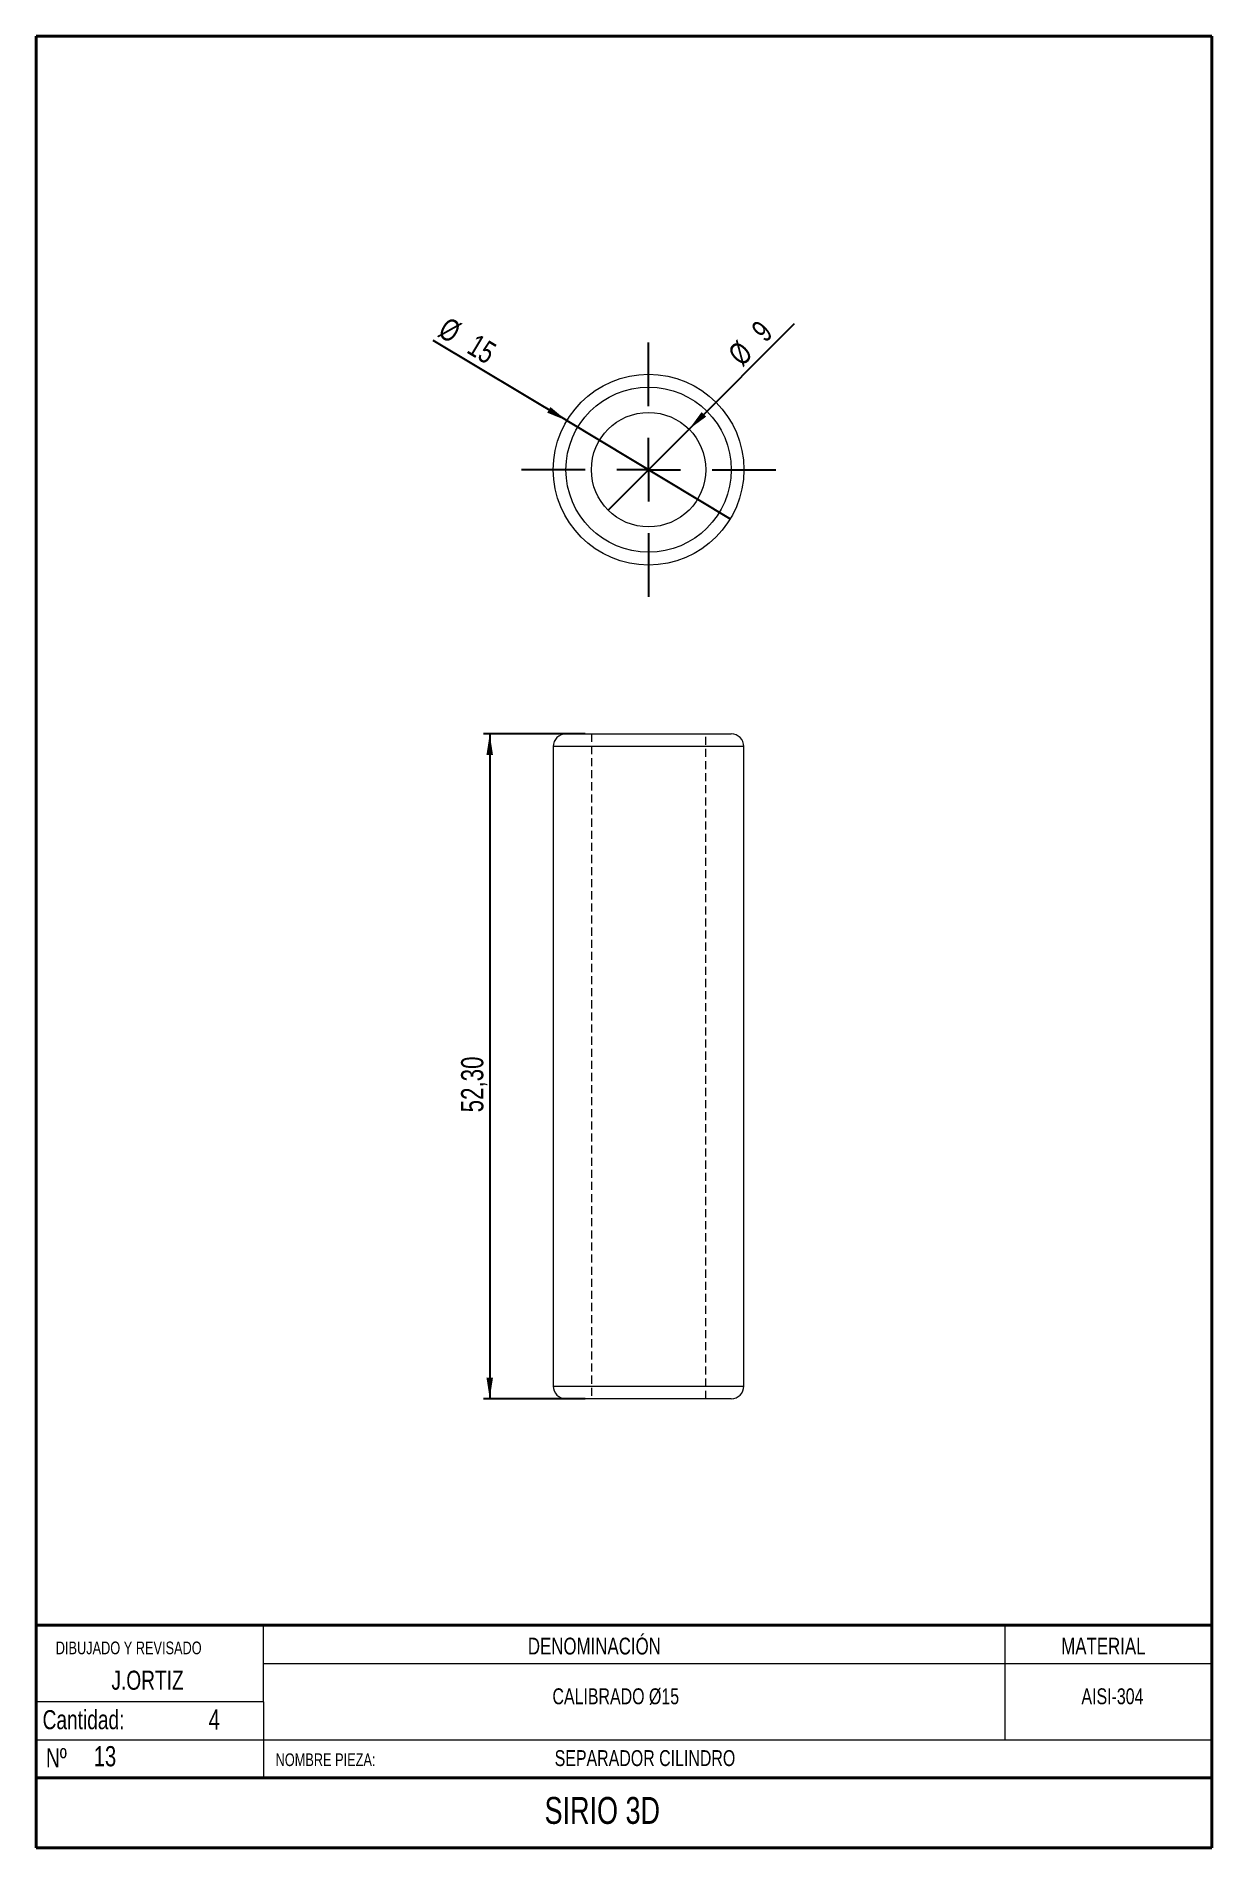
# Model space of a CAD drawing. Header units: millimetres. Extents: x 17 to 202, y 8 to 293.
import ezdxf

# ---------------------------------------------------------------- set-up
doc = ezdxf.new("R2010")
doc.units = ezdxf.units.MM
doc.linetypes.add('HIDDEN', pattern=[1.905, 1.27, -0.635])
doc.layers.add('FORMAT', color=7, linetype='Continuous')
doc.styles.add('SLDTEXTSTYLE0', font='TXT', dxfattribs={"width": 0.75})
doc.dimstyles.new('SLDDIMSTYLE0', dxfattribs={"dimtxt": 3.5, "dimasz": 3.302, "dimexe": 0, "dimexo": 0.0625, "dimgap": 0.875, "dimtad": 1, "dimlfac": 0.5, "dimrnd": 1e-09, "dimzin": 12, "dimdsep": 46, "dimtxsty": 'SLDTEXTSTYLE0', "dimblk1": 'NONE', "dimsah": 1, "dimcen": 0, "dimadec": 0, "dimazin": 3, "dimtfac": 1, "dimtmove": 0, "dimatfit": 3, "dimldrblk": 'NONE', "dimfxl": 0, "dimfrac": 2, "dimtolj": 1, "dimtzin": 12, "dimarcsym": 0})
doc.dimstyles.new('SLDDIMSTYLE1', dxfattribs={"dimtxt": 3.5, "dimasz": 3.302, "dimexe": 0, "dimexo": 0.0625, "dimgap": 0.875, "dimtad": 1, "dimlfac": 0.5, "dimrnd": 1e-09, "dimzin": 12, "dimdsep": 46, "dimtxsty": 'SLDTEXTSTYLE0', "dimsah": 1, "dimcen": 0.09, "dimadec": 0, "dimazin": 3, "dimtfac": 1, "dimtofl": 0, "dimtmove": 0, "dimatfit": 3, "dimfxl": 0, "dimfrac": 2, "dimtolj": 1, "dimtzin": 12, "dimarcsym": 0})

# ---------------------------------------------------------------- blocks, each defined once
blk = doc.blocks.new('_D')
at = {"layer": 'FORMAT'}
for q in [(79.49, 245.12), (126.23, 217.1)]:
    blk.add_line((100.5, 232.52), q, dxfattribs=at)
blk.add_solid([(100.5, 232.52), (97.93, 234.66), (97.41, 233.78)], dxfattribs=at)
at = {"layer": 'FORMAT', "char_height": 3.5, "attachment_point": 1, "rotation": 329.0589, "style": 'SLDTEXTSTYLE0'}
for s, insert in [('%%c', (81.81, 248.98, 0.2)), ('15', (86.36, 246.31, 0.2))]:
    blk.add_mtext(s, dxfattribs=dict(at, insert=insert))
blk = doc.blocks.new('_NONE')
blk = doc.blocks.new('_D_1')
at = {"layer": 'FORMAT'}
for q in [(136.34, 247.78), (107.01, 218.45)]:
    blk.add_line((119.73, 231.17), q, dxfattribs=at)
blk.add_solid([(119.73, 231.17), (122.43, 233.15), (121.71, 233.87)], dxfattribs=at)
at = {"layer": 'FORMAT', "char_height": 3.5, "attachment_point": 1, "rotation": 45, "style": 'SLDTEXTSTYLE0'}
for s, insert in [('9', (129.28, 247.16, 0.2)), ('%%c', (125.59, 243.39, 0.2))]:
    blk.add_mtext(s, dxfattribs=dict(at, insert=insert))
blk = doc.blocks.new('SW_CENTERMARKSYMBOL_0')
at = {"layer": 'FORMAT', "color": 0}
for p, q in [((0, 10), (0, 20)), ((0, 0), (0, 5)), ((-10, 0), (-20, 0)), ((0, 0), (-5, 0)), ((0, 0), (0, -5)), ((0, 0), (5, 0)), ((10, 0), (20, 0)), ((0, -10), (0, -20))]:
    blk.add_line(p, q, dxfattribs=at)
blk = doc.blocks.new('_D_2')
at = {"layer": 'FORMAT'}
for p, q in [((103.37, 183.24), (87.37, 183.24)), ((88.37, 183.24), (88.37, 78.64)), ((103.37, 78.64), (87.37, 78.64))]:
    blk.add_line(p, q, dxfattribs=at)
for points in [[(88.37, 183.24), (87.86, 179.94), (88.88, 179.94)], [(88.37, 78.64), (88.88, 81.94), (87.86, 81.94)]]:
    blk.add_solid(points, dxfattribs=at)
at = {"layer": 'FORMAT', "insert": (83.86, 123.7, 0.2), "char_height": 3.5, "attachment_point": 1, "rotation": 90, "style": 'SLDTEXTSTYLE0'}
blk.add_mtext('52,30', dxfattribs=at)

msp = doc.modelspace()

# ---------------------------------------------------------------- linework, layer by layer
at = {"color": 7, "linetype": 'Continuous', "lineweight": 40}
for p, q in [((17, 8), (17, 293)), ((17, 293), (202, 293)), ((202, 64), (202, 293)), ((202, 8), (202, 64)), ((17, 43), (202, 43)), ((17, 19), (202, 19)), ((17, 8), (202, 8))]:
    msp.add_line(p, q, dxfattribs=at)
at = {"color": 7, "linetype": 'Continuous', "lineweight": 15}
for p, q in [((100.369, 183.241), (126.369, 183.241)), ((98.369, 181.241), (98.369, 80.641)), ((128.369, 181.241), (98.369, 181.241)), ((128.369, 80.641), (128.369, 181.241)), ((98.369, 80.641), (128.369, 80.641)), ((126.369, 78.641), (100.369, 78.641)), ((52.804, 19), (52.79, 43)), ((169.464, 25), (169.464, 43)), ((52.794, 37), (202, 37)), ((17, 31), (52.797, 31)), ((17, 25), (202, 25))]:
    msp.add_line(p, q, dxfattribs=at)
at = {"color": 7, "linetype": 'HIDDEN', "lineweight": 0}
for p, q in [((104.369, 183.241), (104.369, 78.641)), ((122.369, 78.641), (122.369, 183.241))]:
    msp.add_line(p, q, dxfattribs=at)
at = {"color": 7, "linetype": 'Continuous', "lineweight": 15}
for radius in [15, 13, 9]:
    msp.add_circle((113.369, 224.809), radius, dxfattribs=at)
for centre, start, end in [((100.369, 181.241), 90, 180), ((126.369, 181.241), 0, 90), ((100.369, 80.641), 180, 270), ((126.369, 80.641), 270, 0)]:
    msp.add_arc(centre, 2, start, end, dxfattribs=at)

# ---------------------------------------------------------------- block references
at = {"layer": 'FORMAT'}
msp.add_blockref('SW_CENTERMARKSYMBOL_0', (113.369, 224.809), dxfattribs=at)

# ---------------------------------------------------------------- texts
at = {"color": 7, "linetype": 'Continuous', "lineweight": 0, "style": 'SLDTEXTSTYLE0'}
for s, insert, char_height, attachment_point in [('DIBUJADO Y REVISADO', (20.075, 40.445), 2, 1), ('DENOMINACIÓN', (94.368, 41.054), 2.64583, 1), ('MATERIAL', (178.309, 41.054), 2.6458, 1), ('J.ORTIZ', (34.519, 35.86), 3, 2), ('CALIBRADO Ø15', (108.204, 33.081), 2.5, 2), ('AISI-304', (186.368, 33.081), 2.5, 2), ('4', (45.024, 29.775), 3.175, 2), ('Nº', (18.539, 23.664), 3, 1), ('NOMBRE PIEZA:', (54.675, 22.851), 2, 1), ('SEPARADOR CILINDRO', (112.8, 23.357), 2.5, 2)]:
    msp.add_mtext(s, dxfattribs=dict(at, insert=insert, char_height=char_height, attachment_point=attachment_point))
at = {"layer": 'FORMAT', "attachment_point": 1, "style": 'SLDTEXTSTYLE0'}
for s, insert, char_height in [('Cantidad:', (18.001, 29.651), 3), ('13', (26.043, 23.99), 3.175), ('SIRIO 3D', (97, 15.991), 4.2333)]:
    msp.add_mtext(s, dxfattribs=dict(at, insert=insert, char_height=char_height))

# ---------------------------------------------------------------- dimensions: what is measured, and where the dimension line sits
at = {"layer": 'FORMAT'}
for p1, p2, picture, middle in [((126.235, 217.097), (100.504, 232.522), '_D', (85.093, 241.76)), ((107.005, 218.445), (119.733, 231.173), '_D_1', (132.656, 244.096))]:
    dim = msp.add_diameter_dim_2p(p1=p1, p2=p2, dimstyle='SLDDIMSTYLE0', dxfattribs=at)
    dim.commit()
    dim.dimension.update_dxf_attribs({"geometry": picture, "text_midpoint": middle, "dimtype": 163})
dim = msp.add_linear_dim(base=(88.369, 78.641), p1=(104.369, 183.241), p2=(104.369, 78.641), angle=90, dimstyle='SLDDIMSTYLE1', dxfattribs=at)
dim.commit()
dim.dimension.update_dxf_attribs({"geometry": '_D_2', "text_midpoint": (88.369, 130.941), "dimtype": 160})

doc.saveas('drawing.dxf')
